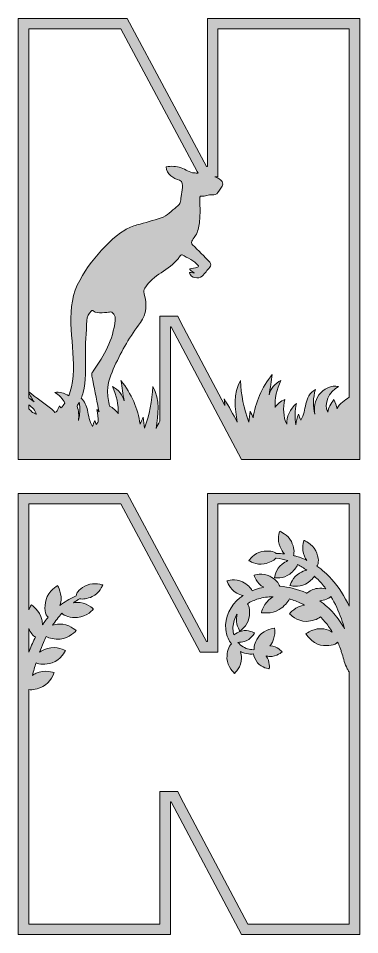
# Model space of a CAD drawing. Header units: millimetres. Extents: x 74 to 699, y -295 to -32.
# Drawn here: x 390.8 to 489.2, y -295.3 to -31.6 of the extents above; entities that cross this region are included whole.
import ezdxf

# ---------------------------------------------------------------- set-up
doc = ezdxf.new("R2010")
doc.units = ezdxf.units.MM
doc.header["$MEASUREMENT"] = 0
doc.layers.add('Layer 3', color=7, linetype='Continuous')
doc.layers.add('Layer 9', color=7, linetype='Continuous')

# ---------------------------------------------------------------- blocks, each defined once
blk = doc.blocks.new('block 2')
at = {"layer": 'Layer 9'}
h = blk.add_hatch(color=1, dxfattribs=at)
h.dxf.hatch_style = 2
h.paths.add_polyline_path([(445.32, -31.56), (445.32, -74.17), (445.06, -74.17), (422.19, -31.56), (390.82, -31.56), (390.82, -158.55), (434.66, -158.55), (434.66, -120.37), (434.92, -120.37), (455.17, -158.55), (489.23, -158.55), (489.23, -31.56)])
edge = h.paths.add_edge_path()
edge.add_spline(control_points=[(393.86, -34.6), (393.86, -34.6), (420.37, -34.6), (420.37, -34.6), (420.37, -34.6), (442.37, -75.61), (442.37, -75.61), (442.37, -75.61), (442.67, -76.15), (442.67, -76.15), (442.29, -76.11), (441.92, -76.07), (441.54, -76.05), (440.12, -75.98), (439.11, -75.02), (437.76, -74.59), (436.37, -74.14), (434.89, -74.03), (433.46, -74.29), (433.41, -75.3), (433.99, -76.25), (434.74, -76.87), (435.49, -77.48), (436.41, -77.83), (437.3, -78.17), (437.51, -78.26), (437.74, -78.35), (437.85, -78.56), (438.53, -79.79), (437.75, -82.01), (437.66, -83.35), (437.63, -83.88), (437.59, -84.43), (437.34, -84.88), (437.13, -85.27), (436.78, -85.55), (436.44, -85.82), (435.09, -86.9), (433.66, -88.49), (432.01, -88.99), (429.69, -89.69), (427.37, -90.4), (425.03, -91.03), (423.79, -91.36), (422.59, -91.79), (421.49, -92.49), (418.08, -94.65), (415.45, -97.4), (412.88, -100.57), (410.3, -103.75), (407.89, -107.24), (406.77, -111.33), (404.45, -119.8), (408.05, -129.06), (406.13, -137.65), (405.94, -138.52), (405.68, -139.38), (405.34, -140.21), (404.13, -139.4), (402.64, -138.98), (401.31, -139.27), (402.63, -139.97), (403.64, -141.08), (404.24, -142.31), (403.91, -142.81), (403.53, -143.27), (403.11, -143.69), (402.97, -143.48), (402.82, -143.28), (402.65, -143.08), (402.41, -143.56), (402.21, -144.05), (402.05, -144.55), (401.83, -144.7), (401.6, -144.84), (401.36, -144.96), (401.04, -144.53), (400.58, -144.12), (400.14, -143.79), (398.05, -142.22), (395.96, -140.65), (393.86, -139.08), (393.86, -139.08), (393.86, -34.6), (393.86, -34.6)], knot_values=[0, 0, 0, 0, 1, 1, 1, 2, 2, 2, 3, 3, 3, 4, 4, 4, 5, 5, 5, 6, 6, 6, 7, 7, 7, 8, 8, 8, 9, 9, 9, 10, 10, 10, 11, 11, 11, 12, 12, 12, 13, 13, 13, 14, 14, 14, 15, 15, 15, 16, 16, 16, 17, 17, 17, 18, 18, 18, 19, 19, 19, 20, 20, 20, 21, 21, 21, 22, 22, 22, 23, 23, 23, 24, 24, 24, 25, 25, 25, 26, 26, 26, 27, 27, 27, 28, 28, 28, 28], degree=3, periodic=1)
edge = h.paths.add_edge_path()
edge.add_spline(control_points=[(393.86, -139.19), (394.19, -140.16), (394.7, -141.11), (395.38, -141.96), (394.93, -141.52), (394.41, -141.14), (393.86, -140.81), (393.86, -140.81), (393.86, -139.19), (393.86, -139.19)], knot_values=[0, 0, 0, 0, 1, 1, 1, 2, 2, 2, 3, 3, 3, 3], degree=3, periodic=1)
edge = h.paths.add_edge_path()
edge.add_spline(control_points=[(393.86, -142.76), (394.87, -143.46), (395.64, -144.42), (396.08, -145.45), (395.68, -145.33), (395.29, -145.17), (394.91, -144.96), (394.59, -144.61), (394.24, -144.29), (393.86, -143.99), (393.86, -143.99), (393.86, -142.76), (393.86, -142.76)], knot_values=[0, 0, 0, 0, 1, 1, 1, 2, 2, 2, 3, 3, 3, 4, 4, 4, 4], degree=3, periodic=1)
edge = h.paths.add_edge_path()
edge.add_spline(control_points=[(408.16, -147.29), (408.34, -145.94), (408.27, -144.5), (407.74, -143.16), (407.97, -142.79), (408.19, -142.42), (408.4, -142.03), (408.66, -143.82), (408.58, -145.6), (408.16, -147.29)], knot_values=[0, 0, 0, 0, 1, 1, 1, 2, 2, 2, 3, 3, 3, 3], degree=3, periodic=1)
edge = h.paths.add_edge_path()
edge.add_spline(control_points=[(410.76, -144.33), (410.47, -143.1), (409.94, -141.79), (408.95, -140.86), (409.17, -140.33), (409.36, -139.8), (409.51, -139.25), (410.46, -135.86), (410.18, -132.29), (410.15, -128.81), (410.11, -125.38), (410.42, -121.93), (410.58, -118.5), (410.62, -117.43), (411.03, -116.53), (411.81, -115.84), (412.2, -115.49), (412.32, -115.53), (412.67, -115.92), (413.25, -116.54), (416.69, -116.23), (417.1, -116.1), (418.1, -115.78), (418.88, -117.31), (418.76, -118.19), (418.75, -118.27), (418.75, -118.35), (418.74, -118.42), (418.13, -124.23), (415.63, -128.48), (412.41, -133.07), (412.22, -133.34), (412.03, -133.62), (412, -133.95), (411.98, -134.13), (412.02, -134.32), (412.06, -134.5), (412.7, -137.74), (413.34, -140.97), (413.98, -144.21), (414.02, -144.4), (414.05, -144.59), (414.08, -144.78), (413.89, -144.57), (413.69, -144.37), (413.48, -144.18), (413.72, -145.36), (413.83, -146.55), (413.83, -147.72), (413.68, -147.99), (413.48, -148.22), (413.28, -148.44), (413.17, -148.05), (413.04, -147.67), (412.87, -147.29), (412.65, -147.86), (412.42, -148.43), (412.2, -149.01), (411.25, -147.56), (411.12, -145.91), (410.76, -144.33)], knot_values=[0, 0, 0, 0, 1, 1, 1, 2, 2, 2, 3, 3, 3, 4, 4, 4, 5, 5, 5, 6, 6, 6, 7, 7, 7, 8, 8, 8, 9, 9, 9, 10, 10, 10, 11, 11, 11, 12, 12, 12, 13, 13, 13, 14, 14, 14, 15, 15, 15, 16, 16, 16, 17, 17, 17, 18, 18, 18, 19, 19, 19, 20, 20, 20, 20], degree=3, periodic=1)
edge = h.paths.add_edge_path()
edge.add_spline(control_points=[(486.18, -140.6), (485.56, -141.07), (484.93, -141.53), (484.31, -142), (483.61, -142.53), (482.84, -143.27), (482.7, -143.96), (482.53, -143.03), (482.23, -142.13), (481.8, -141.29), (480.87, -142.38), (480.26, -143.65), (480.04, -144.93), (478.8, -142.49), (480.25, -139.02), (483.14, -137.48), (481.12, -137.03), (478.72, -138.24), (477.49, -139.93), (476.27, -141.62), (476.04, -143.66), (476.29, -145.5), (475.72, -143.22), (475.78, -140.77), (476.45, -138.37), (474.82, -139.24), (474.06, -140.96), (473.69, -142.54), (473.33, -144.12), (473.2, -145.77), (472.24, -147.21), (472.02, -146.64), (471.8, -146.07), (471.58, -145.49), (471.15, -146.47), (470.91, -147.5), (470.85, -148.51), (470.82, -148.53), (470.83, -148.52), (470.81, -148.54), (470.5, -146.54), (470.55, -144.46), (470.97, -142.39), (469.16, -144.01), (468.11, -146.27), (468.18, -148.38), (467.19, -146.2), (467.02, -143.68), (467.69, -141.23), (466.49, -141.69), (465.45, -142.56), (464.85, -143.6), (464.71, -141), (465.28, -138.29), (466.52, -135.77), (464.77, -136.62), (463.47, -138.23), (463.14, -139.88), (463.44, -137.93), (463.74, -135.98), (464.04, -134.02), (461.03, -137.81), (459.1, -142.2), (458.53, -146.56), (458.24, -145.9), (457.94, -145.24), (457.65, -144.58), (457.52, -145.63), (457.39, -146.68), (457.25, -147.74), (455.82, -143.93), (455.02, -139.89), (454.87, -135.75), (452.7, -139.59), (453.28, -143.85), (453.92, -147.8), (452.78, -145.52), (451.53, -143.29), (450.18, -141.11), (450.27, -141.72), (450.33, -142.34), (450.36, -142.96), (450.36, -142.96), (437.62, -118.94), (437.62, -118.94), (437.62, -118.94), (436.76, -117.32), (436.76, -117.32), (436.76, -117.32), (434.92, -117.32), (434.92, -117.32), (434.92, -117.32), (434.66, -117.32), (434.66, -117.32), (434.66, -117.32), (431.62, -117.32), (431.62, -117.32), (431.62, -117.32), (431.62, -120.37), (431.62, -120.37), (431.62, -120.37), (431.62, -147.5), (431.62, -147.5), (431.25, -148.2), (430.88, -148.89), (430.53, -149.59), (431.17, -145.64), (431.75, -141.38), (429.57, -137.54), (429.43, -141.68), (428.63, -145.72), (427.19, -149.53), (427.06, -148.48), (426.93, -147.42), (426.8, -146.37), (426.5, -147.03), (426.21, -147.69), (425.92, -148.36), (425.35, -143.99), (423.42, -139.61), (420.41, -135.82), (420.71, -137.77), (421.01, -139.72), (421.31, -141.68), (420.98, -140.02), (419.68, -138.41), (417.93, -137.56), (419.16, -140.09), (419.74, -142.79), (419.6, -145.39), (419.06, -144.45), (418.15, -143.66), (417.1, -143.17), (416.81, -141.71), (416.52, -140.25), (416.56, -138.76), (416.62, -136.28), (417.58, -133.93), (418.58, -131.69), (420.63, -127.08), (423.07, -123.06), (426.02, -119.08), (427.79, -116.69), (427.95, -113.77), (427.13, -110.92), (427.04, -110.61), (426.94, -110.29), (426.99, -109.97), (427.02, -109.71), (427.15, -109.47), (427.28, -109.24), (429.64, -105.23), (434.29, -104.18), (436.95, -100.64), (437.19, -100.32), (437.42, -100), (437.68, -99.72), (437.76, -99.62), (437.98, -99.54), (438.06, -99.59), (439.52, -100.47), (441.61, -101.32), (442.67, -102.73), (442.71, -102.78), (442.74, -102.84), (442.74, -102.91), (442.74, -103.09), (442.59, -103.15), (442.46, -103.19), (441.72, -103.39), (440.98, -103.53), (440.22, -103.61), (439.82, -103.84), (441.41, -104.62), (441.6, -104.8), (441.11, -104.88), (440.13, -104.47), (440.12, -104.82), (440.59, -106.29), (442.74, -106.7), (443.78, -105.73), (444.59, -104.97), (445.29, -104.06), (446.01, -103.2), (446.15, -103.03), (446.27, -102.76), (446.27, -102.53), (446.27, -102.27), (446.19, -101.92), (446.03, -101.75), (444.38, -100.06), (442.72, -98.39), (441.04, -96.74), (440.19, -95.91), (441.54, -94.77), (441.92, -94.09), (442.55, -92.98), (442.84, -91.67), (443.01, -90.39), (443.19, -88.92), (443.22, -87.44), (443.2, -85.96), (443.2, -85.53), (442.81, -82.42), (443.56, -82.7), (444.12, -82.91), (444.6, -82.66), (445.12, -82.53), (445.62, -82.41), (446.15, -82.27), (446.64, -82.35), (447.38, -82.47), (447.92, -82.26), (448.36, -81.66), (448.95, -80.85), (449.66, -80.07), (449.73, -79.3), (449.78, -78.78), (449.53, -78.26), (448.75, -77.76), (448.35, -77.5), (447.91, -77.34), (447.47, -77.21), (447.47, -77.21), (448.36, -77.21), (448.36, -77.21), (448.36, -77.21), (448.36, -74.17), (448.36, -74.17), (448.36, -74.17), (448.36, -34.6), (448.36, -34.6), (448.36, -34.6), (486.18, -34.6), (486.18, -34.6), (486.18, -34.6), (486.18, -140.6), (486.18, -140.6)], knot_values=[0, 0, 0, 0, 1, 1, 1, 2, 2, 2, 3, 3, 3, 4, 4, 4, 5, 5, 5, 6, 6, 6, 7, 7, 7, 8, 8, 8, 9, 9, 9, 10, 10, 10, 11, 11, 11, 12, 12, 12, 13, 13, 13, 14, 14, 14, 15, 15, 15, 16, 16, 16, 17, 17, 17, 18, 18, 18, 19, 19, 19, 20, 20, 20, 21, 21, 21, 22, 22, 22, 23, 23, 23, 24, 24, 24, 25, 25, 25, 26, 26, 26, 27, 27, 27, 28, 28, 28, 29, 29, 29, 30, 30, 30, 31, 31, 31, 32, 32, 32, 33, 33, 33, 34, 34, 34, 35, 35, 35, 36, 36, 36, 37, 37, 37, 38, 38, 38, 39, 39, 39, 40, 40, 40, 41, 41, 41, 42, 42, 42, 43, 43, 43, 44, 44, 44, 45, 45, 45, 46, 46, 46, 47, 47, 47, 48, 48, 48, 49, 49, 49, 50, 50, 50, 51, 51, 51, 52, 52, 52, 53, 53, 53, 54, 54, 54, 55, 55, 55, 56, 56, 56, 57, 57, 57, 58, 58, 58, 59, 59, 59, 60, 60, 60, 61, 61, 61, 62, 62, 62, 63, 63, 63, 64, 64, 64, 65, 65, 65, 66, 66, 66, 67, 67, 67, 68, 68, 68, 69, 69, 69, 70, 70, 70, 71, 71, 71, 72, 72, 72, 73, 73, 73, 74, 74, 74, 75, 75, 75, 76, 76, 76, 77, 77, 77, 78, 78, 78, 79, 79, 79, 79], degree=3, periodic=1)
at = {"layer": 'Layer 9', "lineweight": 0}
blk.add_lwpolyline([(445.32, -31.56), (445.32, -74.17), (445.06, -74.17), (422.19, -31.56), (390.82, -31.56), (390.82, -158.55), (434.66, -158.55), (434.66, -120.37), (434.92, -120.37), (455.17, -158.55), (489.23, -158.55), (489.23, -31.56), (445.32, -31.56)], dxfattribs=at)
for points, knots in [([(393.86, -34.6), (393.86, -34.6), (420.37, -34.6), (420.37, -34.6), (420.37, -34.6), (442.37, -75.61), (442.37, -75.61), (442.37, -75.61), (442.67, -76.15), (442.67, -76.15), (442.29, -76.11), (441.92, -76.07), (441.54, -76.05), (440.12, -75.98), (439.11, -75.02), (437.76, -74.59), (436.37, -74.14), (434.89, -74.03), (433.46, -74.29), (433.41, -75.3), (433.99, -76.25), (434.74, -76.87), (435.49, -77.48), (436.41, -77.83), (437.3, -78.17), (437.51, -78.26), (437.74, -78.35), (437.85, -78.56), (438.53, -79.79), (437.75, -82.01), (437.66, -83.35), (437.63, -83.88), (437.59, -84.43), (437.34, -84.88), (437.13, -85.27), (436.78, -85.55), (436.44, -85.82), (435.09, -86.9), (433.66, -88.49), (432.01, -88.99), (429.69, -89.69), (427.37, -90.4), (425.03, -91.03), (423.79, -91.36), (422.59, -91.79), (421.49, -92.49), (418.08, -94.65), (415.45, -97.4), (412.88, -100.57), (410.3, -103.75), (407.89, -107.24), (406.77, -111.33), (404.45, -119.8), (408.05, -129.06), (406.13, -137.65), (405.94, -138.52), (405.68, -139.38), (405.34, -140.21), (404.13, -139.4), (402.64, -138.98), (401.31, -139.27), (402.63, -139.97), (403.64, -141.08), (404.24, -142.31), (403.91, -142.81), (403.53, -143.27), (403.11, -143.69), (402.97, -143.48), (402.82, -143.28), (402.65, -143.08), (402.41, -143.56), (402.21, -144.05), (402.05, -144.55), (401.83, -144.7), (401.6, -144.84), (401.36, -144.96), (401.04, -144.53), (400.58, -144.12), (400.14, -143.79), (398.05, -142.22), (395.96, -140.65), (393.86, -139.08), (393.86, -139.08), (393.86, -34.6), (393.86, -34.6)], [0, 0, 0, 0, 1, 1, 1, 2, 2, 2, 3, 3, 3, 4, 4, 4, 5, 5, 5, 6, 6, 6, 7, 7, 7, 8, 8, 8, 9, 9, 9, 10, 10, 10, 11, 11, 11, 12, 12, 12, 13, 13, 13, 14, 14, 14, 15, 15, 15, 16, 16, 16, 17, 17, 17, 18, 18, 18, 19, 19, 19, 20, 20, 20, 21, 21, 21, 22, 22, 22, 23, 23, 23, 24, 24, 24, 25, 25, 25, 26, 26, 26, 27, 27, 27, 28, 28, 28, 28]), ([(486.18, -140.6), (485.56, -141.07), (484.93, -141.53), (484.31, -142), (483.61, -142.53), (482.84, -143.27), (482.7, -143.96), (482.53, -143.03), (482.23, -142.13), (481.8, -141.29), (480.87, -142.38), (480.26, -143.65), (480.04, -144.93), (478.8, -142.49), (480.25, -139.02), (483.14, -137.48), (481.12, -137.03), (478.72, -138.24), (477.49, -139.93), (476.27, -141.62), (476.04, -143.66), (476.29, -145.5), (475.72, -143.22), (475.78, -140.77), (476.45, -138.37), (474.82, -139.24), (474.06, -140.96), (473.69, -142.54), (473.33, -144.12), (473.2, -145.77), (472.24, -147.21), (472.02, -146.64), (471.8, -146.07), (471.58, -145.49), (471.15, -146.47), (470.91, -147.5), (470.85, -148.51), (470.82, -148.53), (470.83, -148.52), (470.81, -148.54), (470.5, -146.54), (470.55, -144.46), (470.97, -142.39), (469.16, -144.01), (468.11, -146.27), (468.18, -148.38), (467.19, -146.2), (467.02, -143.68), (467.69, -141.23), (466.49, -141.69), (465.45, -142.56), (464.85, -143.6), (464.71, -141), (465.28, -138.29), (466.52, -135.77), (464.77, -136.62), (463.47, -138.23), (463.14, -139.88), (463.44, -137.93), (463.74, -135.98), (464.04, -134.02), (461.03, -137.81), (459.1, -142.2), (458.53, -146.56), (458.24, -145.9), (457.94, -145.24), (457.65, -144.58), (457.52, -145.63), (457.39, -146.68), (457.25, -147.74), (455.82, -143.93), (455.02, -139.89), (454.87, -135.75), (452.7, -139.59), (453.28, -143.85), (453.92, -147.8), (452.78, -145.52), (451.53, -143.29), (450.18, -141.11), (450.27, -141.72), (450.33, -142.34), (450.36, -142.96), (450.36, -142.96), (437.62, -118.94), (437.62, -118.94), (437.62, -118.94), (436.76, -117.32), (436.76, -117.32), (436.76, -117.32), (434.92, -117.32), (434.92, -117.32), (434.92, -117.32), (434.66, -117.32), (434.66, -117.32), (434.66, -117.32), (431.62, -117.32), (431.62, -117.32), (431.62, -117.32), (431.62, -120.37), (431.62, -120.37), (431.62, -120.37), (431.62, -147.5), (431.62, -147.5), (431.25, -148.2), (430.88, -148.89), (430.53, -149.59), (431.17, -145.64), (431.75, -141.38), (429.57, -137.54), (429.43, -141.68), (428.63, -145.72), (427.19, -149.53), (427.06, -148.48), (426.93, -147.42), (426.8, -146.37), (426.5, -147.03), (426.21, -147.69), (425.92, -148.36), (425.35, -143.99), (423.42, -139.61), (420.41, -135.82), (420.71, -137.77), (421.01, -139.72), (421.31, -141.68), (420.98, -140.02), (419.68, -138.41), (417.93, -137.56), (419.16, -140.09), (419.74, -142.79), (419.6, -145.39), (419.06, -144.45), (418.15, -143.66), (417.1, -143.17), (416.81, -141.71), (416.52, -140.25), (416.56, -138.76), (416.62, -136.28), (417.58, -133.93), (418.58, -131.69), (420.63, -127.08), (423.07, -123.06), (426.02, -119.08), (427.79, -116.69), (427.95, -113.77), (427.13, -110.92), (427.04, -110.61), (426.94, -110.29), (426.99, -109.97), (427.02, -109.71), (427.15, -109.47), (427.28, -109.24), (429.64, -105.23), (434.29, -104.18), (436.95, -100.64), (437.19, -100.32), (437.42, -100), (437.68, -99.72), (437.76, -99.62), (437.98, -99.54), (438.06, -99.59), (439.52, -100.47), (441.61, -101.32), (442.67, -102.73), (442.71, -102.78), (442.74, -102.84), (442.74, -102.91), (442.74, -103.09), (442.59, -103.15), (442.46, -103.19), (441.72, -103.39), (440.98, -103.53), (440.22, -103.61), (439.82, -103.84), (441.41, -104.62), (441.6, -104.8), (441.11, -104.88), (440.13, -104.47), (440.12, -104.82), (440.59, -106.29), (442.74, -106.7), (443.78, -105.73), (444.59, -104.97), (445.29, -104.06), (446.01, -103.2), (446.15, -103.03), (446.27, -102.76), (446.27, -102.53), (446.27, -102.27), (446.19, -101.92), (446.03, -101.75), (444.38, -100.06), (442.72, -98.39), (441.04, -96.74), (440.19, -95.91), (441.54, -94.77), (441.92, -94.09), (442.55, -92.98), (442.84, -91.67), (443.01, -90.39), (443.19, -88.92), (443.22, -87.44), (443.2, -85.96), (443.2, -85.53), (442.81, -82.42), (443.56, -82.7), (444.12, -82.91), (444.6, -82.66), (445.12, -82.53), (445.62, -82.41), (446.15, -82.27), (446.64, -82.35), (447.38, -82.47), (447.92, -82.26), (448.36, -81.66), (448.95, -80.85), (449.66, -80.07), (449.73, -79.3), (449.78, -78.78), (449.53, -78.26), (448.75, -77.76), (448.35, -77.5), (447.91, -77.34), (447.47, -77.21), (447.47, -77.21), (448.36, -77.21), (448.36, -77.21), (448.36, -77.21), (448.36, -74.17), (448.36, -74.17), (448.36, -74.17), (448.36, -34.6), (448.36, -34.6), (448.36, -34.6), (486.18, -34.6), (486.18, -34.6), (486.18, -34.6), (486.18, -140.6), (486.18, -140.6)], [0, 0, 0, 0, 1, 1, 1, 2, 2, 2, 3, 3, 3, 4, 4, 4, 5, 5, 5, 6, 6, 6, 7, 7, 7, 8, 8, 8, 9, 9, 9, 10, 10, 10, 11, 11, 11, 12, 12, 12, 13, 13, 13, 14, 14, 14, 15, 15, 15, 16, 16, 16, 17, 17, 17, 18, 18, 18, 19, 19, 19, 20, 20, 20, 21, 21, 21, 22, 22, 22, 23, 23, 23, 24, 24, 24, 25, 25, 25, 26, 26, 26, 27, 27, 27, 28, 28, 28, 29, 29, 29, 30, 30, 30, 31, 31, 31, 32, 32, 32, 33, 33, 33, 34, 34, 34, 35, 35, 35, 36, 36, 36, 37, 37, 37, 38, 38, 38, 39, 39, 39, 40, 40, 40, 41, 41, 41, 42, 42, 42, 43, 43, 43, 44, 44, 44, 45, 45, 45, 46, 46, 46, 47, 47, 47, 48, 48, 48, 49, 49, 49, 50, 50, 50, 51, 51, 51, 52, 52, 52, 53, 53, 53, 54, 54, 54, 55, 55, 55, 56, 56, 56, 57, 57, 57, 58, 58, 58, 59, 59, 59, 60, 60, 60, 61, 61, 61, 62, 62, 62, 63, 63, 63, 64, 64, 64, 65, 65, 65, 66, 66, 66, 67, 67, 67, 68, 68, 68, 69, 69, 69, 70, 70, 70, 71, 71, 71, 72, 72, 72, 73, 73, 73, 74, 74, 74, 75, 75, 75, 76, 76, 76, 77, 77, 77, 78, 78, 78, 79, 79, 79, 79]), ([(410.76, -144.33), (410.47, -143.1), (409.94, -141.79), (408.95, -140.86), (409.17, -140.33), (409.36, -139.8), (409.51, -139.25), (410.46, -135.86), (410.18, -132.29), (410.15, -128.81), (410.11, -125.38), (410.42, -121.93), (410.58, -118.5), (410.62, -117.43), (411.03, -116.53), (411.81, -115.84), (412.2, -115.49), (412.32, -115.53), (412.67, -115.92), (413.25, -116.54), (416.69, -116.23), (417.1, -116.1), (418.1, -115.78), (418.88, -117.31), (418.76, -118.19), (418.75, -118.27), (418.75, -118.35), (418.74, -118.42), (418.13, -124.23), (415.63, -128.48), (412.41, -133.07), (412.22, -133.34), (412.03, -133.62), (412, -133.95), (411.98, -134.13), (412.02, -134.32), (412.06, -134.5), (412.7, -137.74), (413.34, -140.97), (413.98, -144.21), (414.02, -144.4), (414.05, -144.59), (414.08, -144.78), (413.89, -144.57), (413.69, -144.37), (413.48, -144.18), (413.72, -145.36), (413.83, -146.55), (413.83, -147.72), (413.68, -147.99), (413.48, -148.22), (413.28, -148.44), (413.17, -148.05), (413.04, -147.67), (412.87, -147.29), (412.65, -147.86), (412.42, -148.43), (412.2, -149.01), (411.25, -147.56), (411.12, -145.91), (410.76, -144.33)], [0, 0, 0, 0, 1, 1, 1, 2, 2, 2, 3, 3, 3, 4, 4, 4, 5, 5, 5, 6, 6, 6, 7, 7, 7, 8, 8, 8, 9, 9, 9, 10, 10, 10, 11, 11, 11, 12, 12, 12, 13, 13, 13, 14, 14, 14, 15, 15, 15, 16, 16, 16, 17, 17, 17, 18, 18, 18, 19, 19, 19, 20, 20, 20, 20]), ([(393.86, -139.19), (394.19, -140.16), (394.7, -141.11), (395.38, -141.96), (394.93, -141.52), (394.41, -141.14), (393.86, -140.81), (393.86, -140.81), (393.86, -139.19), (393.86, -139.19)], [0, 0, 0, 0, 1, 1, 1, 2, 2, 2, 3, 3, 3, 3]), ([(408.16, -147.29), (408.34, -145.94), (408.27, -144.5), (407.74, -143.16), (407.97, -142.79), (408.19, -142.42), (408.4, -142.03), (408.66, -143.82), (408.58, -145.6), (408.16, -147.29)], [0, 0, 0, 0, 1, 1, 1, 2, 2, 2, 3, 3, 3, 3]), ([(393.86, -142.76), (394.87, -143.46), (395.64, -144.42), (396.08, -145.45), (395.68, -145.33), (395.29, -145.17), (394.91, -144.96), (394.59, -144.61), (394.24, -144.29), (393.86, -143.99), (393.86, -143.99), (393.86, -142.76), (393.86, -142.76)], [0, 0, 0, 0, 1, 1, 1, 2, 2, 2, 3, 3, 3, 4, 4, 4, 4])]:
    blk.add_open_spline(points, degree=3, knots=knots, dxfattribs=at)

msp = doc.modelspace()

# ---------------------------------------------------------------- hatches: boundary and pattern name
at = {"layer": 'Layer 3'}
h = msp.add_hatch(color=1, dxfattribs=at)
h.dxf.hatch_style = 2
h.paths.add_polyline_path([(445.32, -168.29), (445.32, -210.9), (445.06, -210.9), (422.19, -168.29), (390.82, -168.29), (390.82, -295.28), (434.66, -295.28), (434.66, -257.1), (434.92, -257.1), (455.17, -295.28), (489.23, -295.28), (489.23, -168.29)])
edge = h.paths.add_edge_path()
edge.add_spline(control_points=[(393.86, -207.15), (394.36, -208.41), (395.06, -209.33), (395.77, -209.6), (395.69, -209.75), (395.61, -209.89), (395.54, -210.04), (394.91, -211.34), (394.36, -212.66), (393.86, -214), (393.86, -214), (393.86, -207.15), (393.86, -207.15)], knot_values=[0, 0, 0, 0, 1, 1, 1, 2, 2, 2, 3, 3, 3, 4, 4, 4, 4], degree=3, periodic=1)
edge = h.paths.add_edge_path()
edge.add_spline(control_points=[(457.01, -292.24), (457.01, -292.24), (437.62, -255.67), (437.62, -255.67), (437.62, -255.67), (436.76, -254.05), (436.76, -254.05), (436.76, -254.05), (434.92, -254.05), (434.92, -254.05), (434.92, -254.05), (434.66, -254.05), (434.66, -254.05), (434.66, -254.05), (431.62, -254.05), (431.62, -254.05), (431.62, -254.05), (431.62, -257.1), (431.62, -257.1), (431.62, -257.1), (431.62, -292.24), (431.62, -292.24), (431.62, -292.24), (393.86, -292.24), (393.86, -292.24), (393.86, -292.24), (393.86, -224.77), (393.86, -224.77), (394.88, -224.93), (396.37, -224.64), (397.87, -223.89), (400.21, -222.73), (401.15, -219.85), (401.15, -219.85), (401.15, -219.85), (398.29, -218.87), (395.95, -220.03), (395.57, -220.22), (395.21, -220.43), (394.88, -220.65), (395.22, -219.44), (395.57, -218.23), (395.94, -217.04), (396.83, -217.6), (398.64, -217.63), (400.56, -217.02), (403.06, -216.23), (404.43, -213.53), (404.43, -213.53), (404.43, -213.53), (401.75, -212.12), (399.26, -212.91), (398.37, -213.19), (397.59, -213.57), (396.95, -213.99), (397.3, -213.05), (397.66, -212.12), (398.06, -211.21), (398.32, -210.61), (398.59, -210.03), (398.88, -209.45), (399.76, -210), (401.25, -210.31), (402.92, -210.21), (405.53, -210.06), (407.52, -207.78), (407.52, -207.78), (407.52, -207.78), (405.28, -205.75), (402.66, -205.91), (401.97, -205.95), (401.31, -206.06), (400.72, -206.22), (401.51, -205.01), (402.39, -203.86), (403.37, -202.79), (404.06, -203.6), (405.85, -204.11), (407.93, -203.99), (410.54, -203.83), (412.53, -201.55), (412.53, -201.55), (412.53, -201.55), (410.28, -199.53), (407.67, -199.68), (407.34, -199.7), (407.02, -199.74), (406.71, -199.78), (407.04, -199.55), (407.36, -199.32), (407.7, -199.1), (407.96, -198.93), (408.23, -198.78), (408.5, -198.62), (409.38, -198.81), (410.72, -198.61), (412.1, -198), (414.19, -197.08), (415.16, -194.68), (415.16, -194.68), (415.16, -194.68), (412.74, -193.77), (410.65, -194.69), (408.75, -195.52), (407.45, -196.82), (407.53, -197.74), (407.37, -197.81), (407.22, -197.87), (407.07, -197.94), (405.55, -198.64), (404.11, -199.53), (402.8, -200.59), (402.87, -200.39), (402.93, -200.18), (402.99, -199.96), (403.68, -197.44), (402.15, -194.83), (402.15, -194.83), (402.15, -194.83), (399.52, -196.31), (398.83, -198.83), (398.19, -201.2), (398.48, -203.36), (399.46, -203.88), (399.11, -204.31), (398.77, -204.73), (398.44, -205.18), (398.21, -205.49), (397.99, -205.81), (397.78, -206.13), (397.76, -205.65), (397.7, -205.14), (397.6, -204.61), (397.1, -202.04), (394.59, -200.37), (394.59, -200.37), (394.59, -200.37), (394.21, -200.92), (393.86, -201.76), (393.86, -201.76), (393.86, -171.33), (393.86, -171.33), (393.86, -171.33), (420.37, -171.33), (420.37, -171.33), (420.37, -171.33), (442.37, -212.34), (442.37, -212.34), (442.37, -212.34), (443.23, -213.94), (443.23, -213.94), (443.23, -213.94), (445.06, -213.94), (445.06, -213.94), (445.06, -213.94), (445.32, -213.94), (445.32, -213.94), (445.32, -213.94), (448.36, -213.94), (448.36, -213.94), (448.36, -213.94), (448.36, -210.9), (448.36, -210.9), (448.36, -210.9), (448.36, -171.33), (448.36, -171.33), (448.36, -171.33), (486.18, -171.33), (486.18, -171.33), (486.18, -171.33), (486.18, -200.77), (486.18, -200.77), (484.88, -197.96), (483.23, -195.27), (481.12, -192.93), (479.84, -191.52), (478.4, -190.27), (476.83, -189.21), (477.56, -188.63), (477.46, -186.74), (476.56, -184.81), (475.6, -182.74), (473.17, -181.82), (473.17, -181.82), (473.17, -181.82), (472.31, -184.27), (473.28, -186.34), (473.49, -186.79), (473.72, -187.2), (473.97, -187.57), (473.04, -187.12), (472.09, -186.74), (471.1, -186.43), (470.78, -186.33), (470.45, -186.24), (470.12, -186.16), (470.48, -185.33), (470.29, -183.77), (469.55, -182.17), (468.58, -180.1), (466.16, -179.19), (466.16, -179.19), (466.16, -179.19), (465.3, -181.63), (466.26, -183.7), (466.64, -184.5), (467.09, -185.18), (467.55, -185.7), (466.77, -185.62), (465.98, -185.59), (465.19, -185.62), (465.19, -185.62), (465.19, -185.62), (465.19, -185.62), (464.61, -184.92), (462.89, -184.65), (460.97, -185.03), (458.73, -185.47), (457.27, -187.61), (457.27, -187.61), (457.27, -187.61), (459.43, -189.02), (461.67, -188.58), (463.21, -188.28), (464.47, -187.64), (465.05, -186.95), (465.09, -186.95), (465.12, -186.96), (465.15, -186.96), (466.29, -187.07), (467.4, -187.3), (468.48, -187.64), (467.95, -187.89), (467.4, -188.22), (466.86, -188.64), (465.05, -190.03), (464.69, -192.59), (464.69, -192.59), (464.69, -192.59), (467.26, -192.9), (469.07, -191.5), (470.19, -190.64), (470.99, -189.62), (471.29, -188.79), (472.23, -189.26), (473.13, -189.79), (473.99, -190.38), (473.33, -190.53), (472.59, -190.81), (471.86, -191.21), (469.86, -192.31), (469.1, -194.78), (469.1, -194.78), (469.1, -194.78), (471.6, -195.48), (473.6, -194.38), (474.81, -193.72), (475.73, -192.88), (476.17, -192.12), (477.13, -192.97), (478.02, -193.9), (478.82, -194.9), (479.04, -195.17), (479.25, -195.45), (479.46, -195.73), (478.78, -195.59), (477.96, -195.55), (477.1, -195.62), (475.79, -195.74), (474.68, -196.44), (473.97, -197.02), (473.91, -196.99), (473.86, -196.96), (473.8, -196.94), (471.4, -195.86), (468.81, -195.16), (466.16, -195.01), (465.97, -194.13), (464.87, -192.98), (463.29, -192.14), (461.28, -191.07), (458.79, -191.8), (458.79, -191.8), (458.79, -191.8), (459.57, -194.22), (461.55, -195.31), (460.74, -195.46), (459.95, -195.67), (459.17, -195.93), (458.85, -196.04), (458.54, -196.16), (458.22, -196.29), (457.86, -195.47), (456.84, -194.5), (455.47, -193.77), (453.45, -192.7), (450.97, -193.43), (450.97, -193.43), (450.97, -193.43), (451.75, -195.9), (453.77, -196.97), (454.39, -197.3), (455.02, -197.54), (455.6, -197.69), (455.29, -197.9), (455, -198.11), (454.71, -198.34), (452.02, -200.48), (450.29, -203.94), (450.61, -207.44), (450.69, -208.3), (450.9, -209.17), (451.27, -209.97), (451.53, -210.57), (451.87, -211.12), (452.27, -211.62), (451.48, -212.25), (450.93, -213.87), (450.97, -215.77), (451.01, -218.19), (453.14, -220.12), (453.14, -220.12), (453.14, -220.12), (455.19, -218.12), (455.15, -215.69), (455.14, -215.01), (455.05, -214.37), (454.91, -213.8), (455.62, -214.16), (456.38, -214.4), (457.18, -214.49), (457.65, -214.55), (458.13, -214.54), (458.61, -214.47), (458.71, -215.2), (459.13, -216.12), (459.81, -217), (460.98, -218.5), (463.16, -218.77), (463.16, -218.77), (463.16, -218.77), (463.43, -216.6), (462.26, -215.09), (462.25, -215.08), (462.24, -215.07), (462.23, -215.06), (462.58, -215.14), (462.95, -215.19), (463.34, -215.22), (465.25, -215.34), (466.89, -213.89), (466.89, -213.89), (466.89, -213.89), (465.44, -212.24), (463.54, -212.12), (463.48, -212.12), (463.42, -212.12), (463.37, -212.12), (463.45, -212.02), (463.53, -211.92), (463.61, -211.82), (465.12, -209.91), (464.69, -207.07), (464.69, -207.07), (464.69, -207.07), (461.83, -207.32), (460.33, -209.22), (459.19, -210.67), (458.64, -212.24), (458.84, -213.23), (458.35, -213.29), (457.87, -213.26), (457.38, -213.16), (456.11, -212.9), (454.97, -212.14), (454.14, -211.15), (454.7, -211.16), (455.35, -211.07), (456.02, -210.89), (457.86, -210.38), (458.93, -208.47), (458.93, -208.47), (458.93, -208.47), (457.03, -207.39), (455.19, -207.9), (454.27, -208.15), (453.49, -208.55), (452.96, -208.99), (452.8, -208.45), (452.71, -207.88), (452.69, -207.3), (452.65, -205.97), (453, -204.62), (453.65, -203.43), (453.72, -203.29), (453.8, -203.16), (453.88, -203.03), (453.84, -203.18), (453.8, -203.33), (453.77, -203.49), (453.3, -205.73), (454.68, -207.91), (454.68, -207.91), (454.68, -207.91), (456.83, -206.48), (457.31, -204.24), (457.7, -202.39), (457.49, -200.72), (456.85, -200.08), (457.82, -199.45), (458.9, -198.97), (460.04, -198.63), (461.38, -198.24), (462.79, -198.05), (464.19, -198.03), (464.22, -198.03), (464.25, -198.04), (464.27, -198.04), (464.12, -198.12), (463.98, -198.21), (463.83, -198.3), (461.6, -199.73), (460.88, -202.59), (460.88, -202.59), (460.88, -202.59), (463.78, -203.14), (466.01, -201.72), (467.49, -200.78), (468.56, -199.62), (468.95, -198.67), (470.13, -198.99), (471.29, -199.41), (472.39, -199.95), (472.71, -200.11), (473.03, -200.27), (473.34, -200.44), (470.86, -200.7), (468.96, -202.92), (468.96, -202.92), (468.96, -202.92), (471.18, -205.2), (473.83, -205.11), (475.57, -205.05), (477.08, -204.54), (477.89, -203.83), (478.31, -204.24), (478.72, -204.66), (479.11, -205.11), (479.93, -206.07), (480.67, -207.1), (481.33, -208.18), (480.65, -207.81), (479.81, -207.5), (478.88, -207.31), (476.29, -206.78), (473.72, -208.66), (473.72, -208.66), (473.72, -208.66), (475.36, -211.39), (477.95, -211.92), (480.16, -212.36), (482.16, -211.99), (482.86, -211.08), (483.07, -211.55), (483.28, -212.02), (483.47, -212.5), (483.47, -212.5), (483.66, -213.01), (483.66, -213.01), (483.66, -213.01), (483.84, -213.52), (483.84, -213.52), (483.96, -213.87), (484.08, -214.21), (484.17, -214.56), (484.4, -215.25), (484.54, -215.96), (484.76, -216.66), (484.99, -217.36), (485.26, -218.05), (485.64, -218.74), (485.79, -219.04), (485.98, -219.33), (486.18, -219.63), (486.18, -219.63), (486.18, -292.24), (486.18, -292.24), (486.18, -292.24), (457.01, -292.24), (457.01, -292.24)], knot_values=[0, 0, 0, 0, 1, 1, 1, 2, 2, 2, 3, 3, 3, 4, 4, 4, 5, 5, 5, 6, 6, 6, 7, 7, 7, 8, 8, 8, 9, 9, 9, 10, 10, 10, 11, 11, 11, 12, 12, 12, 13, 13, 13, 14, 14, 14, 15, 15, 15, 16, 16, 16, 17, 17, 17, 18, 18, 18, 19, 19, 19, 20, 20, 20, 21, 21, 21, 22, 22, 22, 23, 23, 23, 24, 24, 24, 25, 25, 25, 26, 26, 26, 27, 27, 27, 28, 28, 28, 29, 29, 29, 30, 30, 30, 31, 31, 31, 32, 32, 32, 33, 33, 33, 34, 34, 34, 35, 35, 35, 36, 36, 36, 37, 37, 37, 38, 38, 38, 39, 39, 39, 40, 40, 40, 41, 41, 41, 42, 42, 42, 43, 43, 43, 44, 44, 44, 45, 45, 45, 46, 46, 46, 47, 47, 47, 48, 48, 48, 49, 49, 49, 50, 50, 50, 51, 51, 51, 52, 52, 52, 53, 53, 53, 54, 54, 54, 55, 55, 55, 56, 56, 56, 57, 57, 57, 58, 58, 58, 59, 59, 59, 60, 60, 60, 61, 61, 61, 62, 62, 62, 63, 63, 63, 64, 64, 64, 65, 65, 65, 66, 66, 66, 67, 67, 67, 68, 68, 68, 69, 69, 69, 70, 70, 70, 71, 71, 71, 72, 72, 72, 73, 73, 73, 74, 74, 74, 75, 75, 75, 76, 76, 76, 77, 77, 77, 78, 78, 78, 79, 79, 79, 80, 80, 80, 81, 81, 81, 82, 82, 82, 83, 83, 83, 84, 84, 84, 85, 85, 85, 86, 86, 86, 87, 87, 87, 88, 88, 88, 89, 89, 89, 90, 90, 90, 91, 91, 91, 92, 92, 92, 93, 93, 93, 94, 94, 94, 95, 95, 95, 96, 96, 96, 97, 97, 97, 98, 98, 98, 99, 99, 99, 100, 100, 100, 101, 101, 101, 102, 102, 102, 103, 103, 103, 104, 104, 104, 105, 105, 105, 106, 106, 106, 107, 107, 107, 108, 108, 108, 109, 109, 109, 110, 110, 110, 111, 111, 111, 112, 112, 112, 113, 113, 113, 114, 114, 114, 115, 115, 115, 116, 116, 116, 117, 117, 117, 118, 118, 118, 119, 119, 119, 120, 120, 120, 121, 121, 121, 122, 122, 122, 123, 123, 123, 124, 124, 124, 125, 125, 125, 126, 126, 126, 127, 127, 127, 128, 128, 128, 129, 129, 129, 130, 130, 130, 131, 131, 131, 132, 132, 132, 133, 133, 133, 134, 134, 134, 135, 135, 135, 136, 136, 136, 137, 137, 137, 138, 138, 138, 139, 139, 139, 140, 140, 140, 141, 141, 141, 142, 142, 142, 143, 143, 143, 144, 144, 144, 145, 145, 145, 146, 146, 146, 147, 147, 147, 148, 148, 148, 149, 149, 149, 150, 150, 150, 151, 151, 151, 152, 152, 152, 153, 153, 153, 154, 154, 154, 155, 155, 155, 156, 156, 156, 157, 157, 157, 158, 158, 158, 159, 159, 159, 160, 160, 160, 161, 161, 161, 162, 162, 162, 163, 163, 163, 163], degree=3, periodic=1)
edge = h.paths.add_edge_path()
edge.add_spline(control_points=[(484.87, -207.25), (483.98, -205.68), (482.93, -204.19), (481.73, -202.82), (480.54, -201.46), (479.18, -200.25), (477.7, -199.2), (479.13, -199.03), (480.33, -198.56), (480.94, -197.98), (482.15, -199.99), (483.13, -202.16), (483.94, -204.4), (484.27, -205.34), (484.58, -206.29), (484.87, -207.25)], knot_values=[0, 0, 0, 0, 1, 1, 1, 2, 2, 2, 3, 3, 3, 4, 4, 4, 5, 5, 5, 5], degree=3, periodic=1)

# ---------------------------------------------------------------- linework, layer by layer
at = {"layer": 'Layer 3', "lineweight": 0}
msp.add_lwpolyline([(445.32, -168.29), (445.32, -210.9), (445.06, -210.9), (422.19, -168.29), (390.82, -168.29), (390.82, -295.28), (434.66, -295.28), (434.66, -257.1), (434.92, -257.1), (455.17, -295.28), (489.23, -295.28), (489.23, -168.29), (445.32, -168.29)], dxfattribs=at)
for points, knots in [([(457.01, -292.24), (457.01, -292.24), (437.62, -255.67), (437.62, -255.67), (437.62, -255.67), (436.76, -254.05), (436.76, -254.05), (436.76, -254.05), (434.92, -254.05), (434.92, -254.05), (434.92, -254.05), (434.66, -254.05), (434.66, -254.05), (434.66, -254.05), (431.62, -254.05), (431.62, -254.05), (431.62, -254.05), (431.62, -257.1), (431.62, -257.1), (431.62, -257.1), (431.62, -292.24), (431.62, -292.24), (431.62, -292.24), (393.86, -292.24), (393.86, -292.24), (393.86, -292.24), (393.86, -224.77), (393.86, -224.77), (394.88, -224.93), (396.37, -224.64), (397.87, -223.89), (400.21, -222.73), (401.15, -219.85), (401.15, -219.85), (401.15, -219.85), (398.29, -218.87), (395.95, -220.03), (395.57, -220.22), (395.21, -220.43), (394.88, -220.65), (395.22, -219.44), (395.57, -218.23), (395.94, -217.04), (396.83, -217.6), (398.64, -217.63), (400.56, -217.02), (403.06, -216.23), (404.43, -213.53), (404.43, -213.53), (404.43, -213.53), (401.75, -212.12), (399.26, -212.91), (398.37, -213.19), (397.59, -213.57), (396.95, -213.99), (397.3, -213.05), (397.66, -212.12), (398.06, -211.21), (398.32, -210.61), (398.59, -210.03), (398.88, -209.45), (399.76, -210), (401.25, -210.31), (402.92, -210.21), (405.53, -210.06), (407.52, -207.78), (407.52, -207.78), (407.52, -207.78), (405.28, -205.75), (402.66, -205.91), (401.97, -205.95), (401.31, -206.06), (400.72, -206.22), (401.51, -205.01), (402.39, -203.86), (403.37, -202.79), (404.06, -203.6), (405.85, -204.11), (407.93, -203.99), (410.54, -203.83), (412.53, -201.55), (412.53, -201.55), (412.53, -201.55), (410.28, -199.53), (407.67, -199.68), (407.34, -199.7), (407.02, -199.74), (406.71, -199.78), (407.04, -199.55), (407.36, -199.32), (407.7, -199.1), (407.96, -198.93), (408.23, -198.78), (408.5, -198.62), (409.38, -198.81), (410.72, -198.61), (412.1, -198), (414.19, -197.08), (415.16, -194.68), (415.16, -194.68), (415.16, -194.68), (412.74, -193.77), (410.65, -194.69), (408.75, -195.52), (407.45, -196.82), (407.53, -197.74), (407.37, -197.81), (407.22, -197.87), (407.07, -197.94), (405.55, -198.64), (404.11, -199.53), (402.8, -200.59), (402.87, -200.39), (402.93, -200.18), (402.99, -199.96), (403.68, -197.44), (402.15, -194.83), (402.15, -194.83), (402.15, -194.83), (399.52, -196.31), (398.83, -198.83), (398.19, -201.2), (398.48, -203.36), (399.46, -203.88), (399.11, -204.31), (398.77, -204.73), (398.44, -205.18), (398.21, -205.49), (397.99, -205.81), (397.78, -206.13), (397.76, -205.65), (397.7, -205.14), (397.6, -204.61), (397.1, -202.04), (394.59, -200.37), (394.59, -200.37), (394.59, -200.37), (394.21, -200.92), (393.86, -201.76), (393.86, -201.76), (393.86, -171.33), (393.86, -171.33), (393.86, -171.33), (420.37, -171.33), (420.37, -171.33), (420.37, -171.33), (442.37, -212.34), (442.37, -212.34), (442.37, -212.34), (443.23, -213.94), (443.23, -213.94), (443.23, -213.94), (445.06, -213.94), (445.06, -213.94), (445.06, -213.94), (445.32, -213.94), (445.32, -213.94), (445.32, -213.94), (448.36, -213.94), (448.36, -213.94), (448.36, -213.94), (448.36, -210.9), (448.36, -210.9), (448.36, -210.9), (448.36, -171.33), (448.36, -171.33), (448.36, -171.33), (486.18, -171.33), (486.18, -171.33), (486.18, -171.33), (486.18, -200.77), (486.18, -200.77), (484.88, -197.96), (483.23, -195.27), (481.12, -192.93), (479.84, -191.52), (478.4, -190.27), (476.83, -189.21), (477.56, -188.63), (477.46, -186.74), (476.56, -184.81), (475.6, -182.74), (473.17, -181.82), (473.17, -181.82), (473.17, -181.82), (472.31, -184.27), (473.28, -186.34), (473.49, -186.79), (473.72, -187.2), (473.97, -187.57), (473.04, -187.12), (472.09, -186.74), (471.1, -186.43), (470.78, -186.33), (470.45, -186.24), (470.12, -186.16), (470.48, -185.33), (470.29, -183.77), (469.55, -182.17), (468.58, -180.1), (466.16, -179.19), (466.16, -179.19), (466.16, -179.19), (465.3, -181.63), (466.26, -183.7), (466.64, -184.5), (467.09, -185.18), (467.55, -185.7), (466.77, -185.62), (465.98, -185.59), (465.19, -185.62), (465.19, -185.62), (465.19, -185.62), (465.19, -185.62), (464.61, -184.92), (462.89, -184.65), (460.97, -185.03), (458.73, -185.47), (457.27, -187.61), (457.27, -187.61), (457.27, -187.61), (459.43, -189.02), (461.67, -188.58), (463.21, -188.28), (464.47, -187.64), (465.05, -186.95), (465.09, -186.95), (465.12, -186.96), (465.15, -186.96), (466.29, -187.07), (467.4, -187.3), (468.48, -187.64), (467.95, -187.89), (467.4, -188.22), (466.86, -188.64), (465.05, -190.03), (464.69, -192.59), (464.69, -192.59), (464.69, -192.59), (467.26, -192.9), (469.07, -191.5), (470.19, -190.64), (470.99, -189.62), (471.29, -188.79), (472.23, -189.26), (473.13, -189.79), (473.99, -190.38), (473.33, -190.53), (472.59, -190.81), (471.86, -191.21), (469.86, -192.31), (469.1, -194.78), (469.1, -194.78), (469.1, -194.78), (471.6, -195.48), (473.6, -194.38), (474.81, -193.72), (475.73, -192.88), (476.17, -192.12), (477.13, -192.97), (478.02, -193.9), (478.82, -194.9), (479.04, -195.17), (479.25, -195.45), (479.46, -195.73), (478.78, -195.59), (477.96, -195.55), (477.1, -195.62), (475.79, -195.74), (474.68, -196.44), (473.97, -197.02), (473.91, -196.99), (473.86, -196.96), (473.8, -196.94), (471.4, -195.86), (468.81, -195.16), (466.16, -195.01), (465.97, -194.13), (464.87, -192.98), (463.29, -192.14), (461.28, -191.07), (458.79, -191.8), (458.79, -191.8), (458.79, -191.8), (459.57, -194.22), (461.55, -195.31), (460.74, -195.46), (459.95, -195.67), (459.17, -195.93), (458.85, -196.04), (458.54, -196.16), (458.22, -196.29), (457.86, -195.47), (456.84, -194.5), (455.47, -193.77), (453.45, -192.7), (450.97, -193.43), (450.97, -193.43), (450.97, -193.43), (451.75, -195.9), (453.77, -196.97), (454.39, -197.3), (455.02, -197.54), (455.6, -197.69), (455.29, -197.9), (455, -198.11), (454.71, -198.34), (452.02, -200.48), (450.29, -203.94), (450.61, -207.44), (450.69, -208.3), (450.9, -209.17), (451.27, -209.97), (451.53, -210.57), (451.87, -211.12), (452.27, -211.62), (451.48, -212.25), (450.93, -213.87), (450.97, -215.77), (451.01, -218.19), (453.14, -220.12), (453.14, -220.12), (453.14, -220.12), (455.19, -218.12), (455.15, -215.69), (455.14, -215.01), (455.05, -214.37), (454.91, -213.8), (455.62, -214.16), (456.38, -214.4), (457.18, -214.49), (457.65, -214.55), (458.13, -214.54), (458.61, -214.47), (458.71, -215.2), (459.13, -216.12), (459.81, -217), (460.98, -218.5), (463.16, -218.77), (463.16, -218.77), (463.16, -218.77), (463.43, -216.6), (462.26, -215.09), (462.25, -215.08), (462.24, -215.07), (462.23, -215.06), (462.58, -215.14), (462.95, -215.19), (463.34, -215.22), (465.25, -215.34), (466.89, -213.89), (466.89, -213.89), (466.89, -213.89), (465.44, -212.24), (463.54, -212.12), (463.48, -212.12), (463.42, -212.12), (463.37, -212.12), (463.45, -212.02), (463.53, -211.92), (463.61, -211.82), (465.12, -209.91), (464.69, -207.07), (464.69, -207.07), (464.69, -207.07), (461.83, -207.32), (460.33, -209.22), (459.19, -210.67), (458.64, -212.24), (458.84, -213.23), (458.35, -213.29), (457.87, -213.26), (457.38, -213.16), (456.11, -212.9), (454.97, -212.14), (454.14, -211.15), (454.7, -211.16), (455.35, -211.07), (456.02, -210.89), (457.86, -210.38), (458.93, -208.47), (458.93, -208.47), (458.93, -208.47), (457.03, -207.39), (455.19, -207.9), (454.27, -208.15), (453.49, -208.55), (452.96, -208.99), (452.8, -208.45), (452.71, -207.88), (452.69, -207.3), (452.65, -205.97), (453, -204.62), (453.65, -203.43), (453.72, -203.29), (453.8, -203.16), (453.88, -203.03), (453.84, -203.18), (453.8, -203.33), (453.77, -203.49), (453.3, -205.73), (454.68, -207.91), (454.68, -207.91), (454.68, -207.91), (456.83, -206.48), (457.31, -204.24), (457.7, -202.39), (457.49, -200.72), (456.85, -200.08), (457.82, -199.45), (458.9, -198.97), (460.04, -198.63), (461.38, -198.24), (462.79, -198.05), (464.19, -198.03), (464.22, -198.03), (464.25, -198.04), (464.27, -198.04), (464.12, -198.12), (463.98, -198.21), (463.83, -198.3), (461.6, -199.73), (460.88, -202.59), (460.88, -202.59), (460.88, -202.59), (463.78, -203.14), (466.01, -201.72), (467.49, -200.78), (468.56, -199.62), (468.95, -198.67), (470.13, -198.99), (471.29, -199.41), (472.39, -199.95), (472.71, -200.11), (473.03, -200.27), (473.34, -200.44), (470.86, -200.7), (468.96, -202.92), (468.96, -202.92), (468.96, -202.92), (471.18, -205.2), (473.83, -205.11), (475.57, -205.05), (477.08, -204.54), (477.89, -203.83), (478.31, -204.24), (478.72, -204.66), (479.11, -205.11), (479.93, -206.07), (480.67, -207.1), (481.33, -208.18), (480.65, -207.81), (479.81, -207.5), (478.88, -207.31), (476.29, -206.78), (473.72, -208.66), (473.72, -208.66), (473.72, -208.66), (475.36, -211.39), (477.95, -211.92), (480.16, -212.36), (482.16, -211.99), (482.86, -211.08), (483.07, -211.55), (483.28, -212.02), (483.47, -212.5), (483.47, -212.5), (483.66, -213.01), (483.66, -213.01), (483.66, -213.01), (483.84, -213.52), (483.84, -213.52), (483.96, -213.87), (484.08, -214.21), (484.17, -214.56), (484.4, -215.25), (484.54, -215.96), (484.76, -216.66), (484.99, -217.36), (485.26, -218.05), (485.64, -218.74), (485.79, -219.04), (485.98, -219.33), (486.18, -219.63), (486.18, -219.63), (486.18, -292.24), (486.18, -292.24), (486.18, -292.24), (457.01, -292.24), (457.01, -292.24)], [0, 0, 0, 0, 1, 1, 1, 2, 2, 2, 3, 3, 3, 4, 4, 4, 5, 5, 5, 6, 6, 6, 7, 7, 7, 8, 8, 8, 9, 9, 9, 10, 10, 10, 11, 11, 11, 12, 12, 12, 13, 13, 13, 14, 14, 14, 15, 15, 15, 16, 16, 16, 17, 17, 17, 18, 18, 18, 19, 19, 19, 20, 20, 20, 21, 21, 21, 22, 22, 22, 23, 23, 23, 24, 24, 24, 25, 25, 25, 26, 26, 26, 27, 27, 27, 28, 28, 28, 29, 29, 29, 30, 30, 30, 31, 31, 31, 32, 32, 32, 33, 33, 33, 34, 34, 34, 35, 35, 35, 36, 36, 36, 37, 37, 37, 38, 38, 38, 39, 39, 39, 40, 40, 40, 41, 41, 41, 42, 42, 42, 43, 43, 43, 44, 44, 44, 45, 45, 45, 46, 46, 46, 47, 47, 47, 48, 48, 48, 49, 49, 49, 50, 50, 50, 51, 51, 51, 52, 52, 52, 53, 53, 53, 54, 54, 54, 55, 55, 55, 56, 56, 56, 57, 57, 57, 58, 58, 58, 59, 59, 59, 60, 60, 60, 61, 61, 61, 62, 62, 62, 63, 63, 63, 64, 64, 64, 65, 65, 65, 66, 66, 66, 67, 67, 67, 68, 68, 68, 69, 69, 69, 70, 70, 70, 71, 71, 71, 72, 72, 72, 73, 73, 73, 74, 74, 74, 75, 75, 75, 76, 76, 76, 77, 77, 77, 78, 78, 78, 79, 79, 79, 80, 80, 80, 81, 81, 81, 82, 82, 82, 83, 83, 83, 84, 84, 84, 85, 85, 85, 86, 86, 86, 87, 87, 87, 88, 88, 88, 89, 89, 89, 90, 90, 90, 91, 91, 91, 92, 92, 92, 93, 93, 93, 94, 94, 94, 95, 95, 95, 96, 96, 96, 97, 97, 97, 98, 98, 98, 99, 99, 99, 100, 100, 100, 101, 101, 101, 102, 102, 102, 103, 103, 103, 104, 104, 104, 105, 105, 105, 106, 106, 106, 107, 107, 107, 108, 108, 108, 109, 109, 109, 110, 110, 110, 111, 111, 111, 112, 112, 112, 113, 113, 113, 114, 114, 114, 115, 115, 115, 116, 116, 116, 117, 117, 117, 118, 118, 118, 119, 119, 119, 120, 120, 120, 121, 121, 121, 122, 122, 122, 123, 123, 123, 124, 124, 124, 125, 125, 125, 126, 126, 126, 127, 127, 127, 128, 128, 128, 129, 129, 129, 130, 130, 130, 131, 131, 131, 132, 132, 132, 133, 133, 133, 134, 134, 134, 135, 135, 135, 136, 136, 136, 137, 137, 137, 138, 138, 138, 139, 139, 139, 140, 140, 140, 141, 141, 141, 142, 142, 142, 143, 143, 143, 144, 144, 144, 145, 145, 145, 146, 146, 146, 147, 147, 147, 148, 148, 148, 149, 149, 149, 150, 150, 150, 151, 151, 151, 152, 152, 152, 153, 153, 153, 154, 154, 154, 155, 155, 155, 156, 156, 156, 157, 157, 157, 158, 158, 158, 159, 159, 159, 160, 160, 160, 161, 161, 161, 162, 162, 162, 163, 163, 163, 163]), ([(484.87, -207.25), (483.98, -205.68), (482.93, -204.19), (481.73, -202.82), (480.54, -201.46), (479.18, -200.25), (477.7, -199.2), (479.13, -199.03), (480.33, -198.56), (480.94, -197.98), (482.15, -199.99), (483.13, -202.16), (483.94, -204.4), (484.27, -205.34), (484.58, -206.29), (484.87, -207.25)], [0, 0, 0, 0, 1, 1, 1, 2, 2, 2, 3, 3, 3, 4, 4, 4, 5, 5, 5, 5]), ([(393.86, -207.15), (394.36, -208.41), (395.06, -209.33), (395.77, -209.6), (395.69, -209.75), (395.61, -209.89), (395.54, -210.04), (394.91, -211.34), (394.36, -212.66), (393.86, -214), (393.86, -214), (393.86, -207.15), (393.86, -207.15)], [0, 0, 0, 0, 1, 1, 1, 2, 2, 2, 3, 3, 3, 4, 4, 4, 4])]:
    msp.add_open_spline(points, degree=3, knots=knots, dxfattribs=at)

# ---------------------------------------------------------------- block references
at = {"layer": 'Layer 9'}
msp.add_blockref('block 2', (0, 0), dxfattribs=at)

doc.saveas('drawing.dxf')
